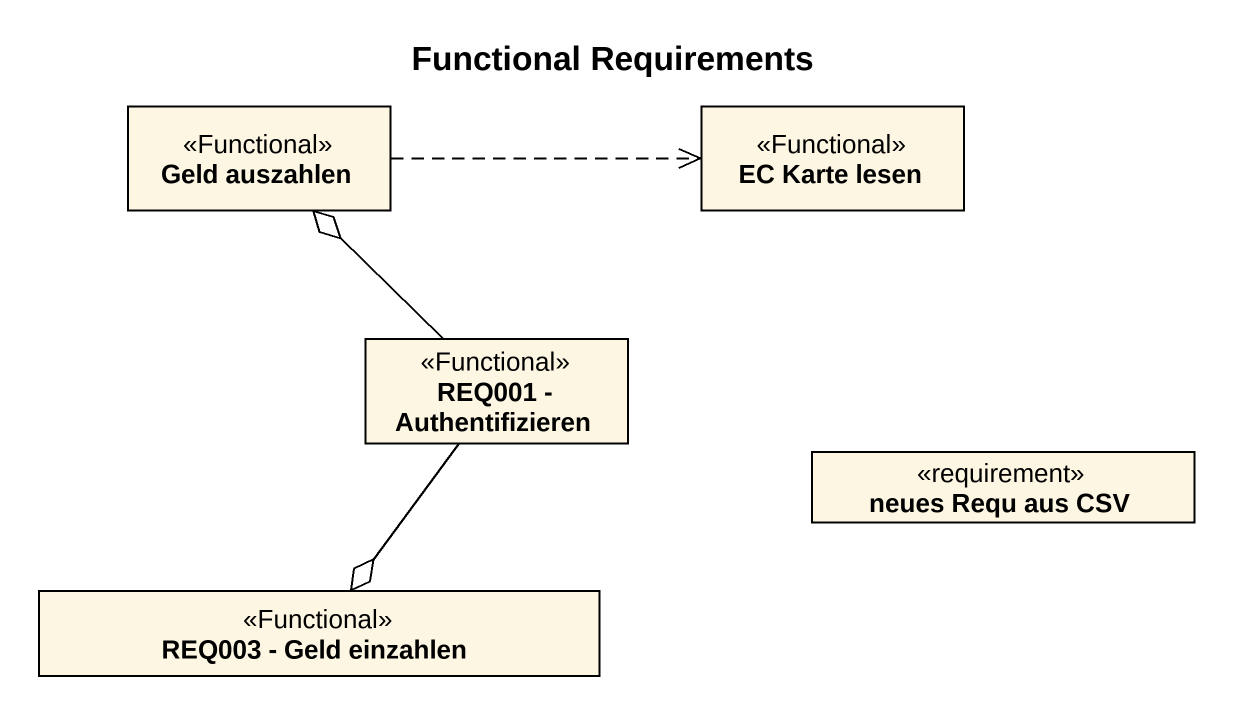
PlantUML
@startuml
title Functional Requirements
hide circle
hide empty members
class "Geld auszahlen" as Geld_auszahlen <<Functional>>
class "EC Karte lesen" as EC_Karte_lesen <<Functional>>
class "REQ001 - Authentifizieren" as REQ001_Authentifizieren <<Functional>>
class "neues Requ aus CSV" as neues_Requ_aus_CSV <<requirement>>
class "REQ003 - Geld einzahlen" as REQ003_Geld_einzahlen <<Functional>>
Geld_auszahlen .right.> EC_Karte_lesen
REQ001_Authentifizieren -up-o Geld_auszahlen
REQ001_Authentifizieren --o REQ003_Geld_einzahlen
@enduml
